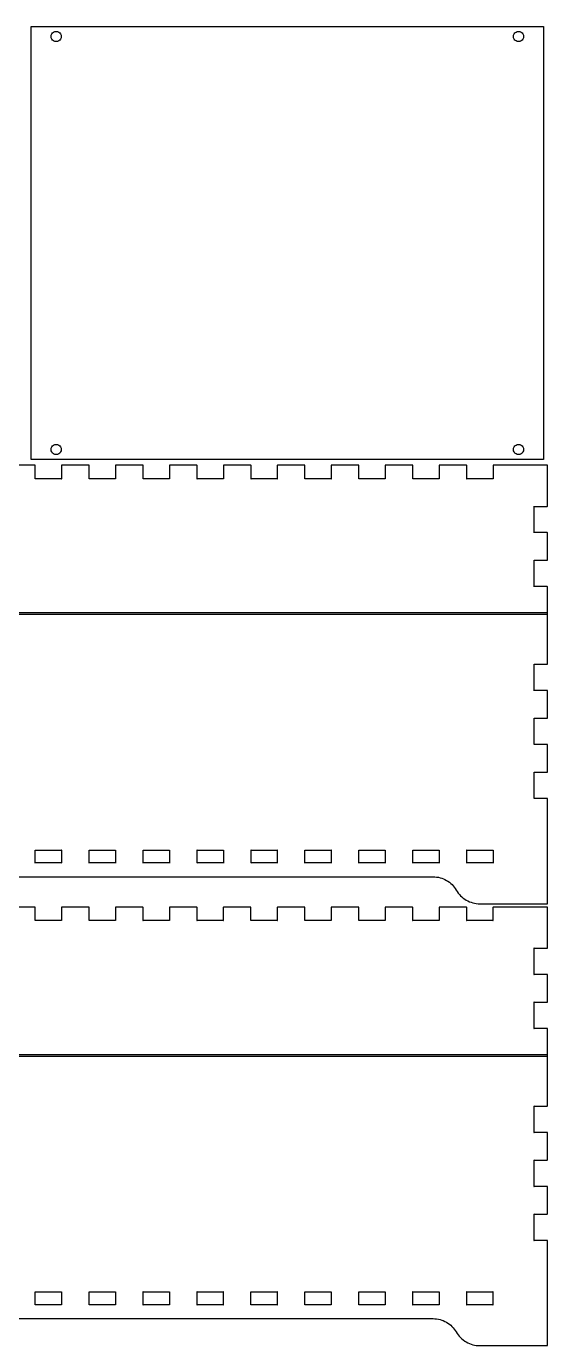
# Model space of a CAD drawing. Extents: x 0 to 440, y 0 to 679.
# Drawn here: x 285.7 to 440.3, y 287.1 to 678.1 of the extents above; entities that cross this region are included whole.
import ezdxf

# ---------------------------------------------------------------- set-up
doc = ezdxf.new("R2010")
doc.units = 0
doc.layers.add('Enclosure', color=7, linetype='CONTINUOUS')

msp = doc.modelspace()

# ---------------------------------------------------------------- linework, layer by layer
at = {"layer": 'Enclosure', "color": 7}
for points in [[(439.128558, 678.11373), (439.128558, 549.713667), (287.068484, 549.713667), (287.068484, 678.11373)], [(292.212146, 430.152855), (288.312144, 430.152855), (288.312144, 433.952857), (296.112148, 433.952857), (296.112148, 430.152855)], [(308.212154, 430.152855), (304.312152, 430.152855), (304.312152, 433.952857), (312.112156, 433.952857), (312.112156, 430.152855)], [(324.212162, 430.152855), (320.31216, 430.152855), (320.31216, 433.952857), (328.112164, 433.952857), (328.112164, 430.152855)], [(340.21217, 430.152855), (336.312168, 430.152855), (336.312168, 433.952857), (344.112172, 433.952857), (344.112172, 430.152855)], [(356.212178, 430.152855), (352.312176, 430.152855), (352.312176, 433.952857), (360.11218, 433.952857), (360.11218, 430.152855)], [(372.212186, 430.152855), (368.312184, 430.152855), (368.312184, 433.952857), (376.112188, 433.952857), (376.112188, 430.152855)], [(388.212194, 430.152855), (384.312192, 430.152855), (384.312192, 433.952857), (392.112196, 433.952857), (392.112196, 430.152855)], [(404.212202, 430.152855), (400.3122, 430.152855), (400.3122, 433.952857), (408.112204, 433.952857), (408.112204, 430.152855)], [(420.21221, 430.152855), (416.312208, 430.152855), (416.312208, 433.952857), (424.112212, 433.952857), (424.112212, 430.152855)], [(292.200146, 299.19279), (288.300144, 299.19279), (288.300144, 302.992792), (296.100148, 302.992792), (296.100148, 299.19279)], [(308.200154, 299.19279), (304.300152, 299.19279), (304.300152, 302.992792), (312.100156, 302.992792), (312.100156, 299.19279)], [(324.200162, 299.19279), (320.30016, 299.19279), (320.30016, 302.992792), (328.100164, 302.992792), (328.100164, 299.19279)], [(340.20017, 299.19279), (336.300168, 299.19279), (336.300168, 302.992792), (344.100172, 302.992792), (344.100172, 299.19279)], [(356.200178, 299.19279), (352.300176, 299.19279), (352.300176, 302.992792), (360.10018, 302.992792), (360.10018, 299.19279)], [(372.200186, 299.19279), (368.300184, 299.19279), (368.300184, 302.992792), (376.100188, 302.992792), (376.100188, 299.19279)], [(388.200194, 299.19279), (384.300192, 299.19279), (384.300192, 302.992792), (392.100196, 302.992792), (392.100196, 299.19279)], [(404.200202, 299.19279), (400.3002, 299.19279), (400.3002, 302.992792), (408.100204, 302.992792), (408.100204, 299.19279)], [(420.20021, 299.19279), (416.300208, 299.19279), (416.300208, 302.992792), (424.100212, 302.992792), (424.100212, 299.19279)]]:
    msp.add_lwpolyline(points, close=True, dxfattribs=at)
for points in [[(288.212144, 548.052914), (280.21214, 548.052914)], [(296.112148, 547.952914), (296.112148, 544.052912), (288.312144, 544.052912), (288.312144, 547.952914)], [(304.212152, 548.052914), (296.212148, 548.052914)], [(312.112156, 547.952914), (312.112156, 544.052912), (304.312152, 544.052912), (304.312152, 547.952914)], [(320.21216, 548.052914), (312.212156, 548.052914)], [(328.112164, 547.952914), (328.112164, 544.052912), (320.31216, 544.052912), (320.31216, 547.952914)], [(336.212168, 548.052914), (328.212164, 548.052914)], [(344.112172, 547.952914), (344.112172, 544.052912), (336.312168, 544.052912), (336.312168, 547.952914)], [(352.212176, 548.052914), (344.212172, 548.052914)], [(360.11218, 547.952914), (360.11218, 544.052912), (352.312176, 544.052912), (352.312176, 547.952914)], [(368.212184, 548.052914), (360.21218, 548.052914)], [(376.112188, 547.952914), (376.112188, 544.052912), (368.312184, 544.052912), (368.312184, 547.952914)], [(384.212192, 548.052914), (376.212188, 548.052914)], [(392.112196, 547.952914), (392.112196, 544.052912), (384.312192, 544.052912), (384.312192, 547.952914)], [(400.2122, 548.052914), (392.212196, 548.052914)], [(408.112204, 547.952914), (408.112204, 544.052912), (400.3122, 544.052912), (400.3122, 547.952914)], [(416.212208, 548.052914), (408.212204, 548.052914)], [(424.112212, 547.952914), (424.112212, 544.052912), (416.312208, 544.052912), (416.312208, 547.952914)], [(436.212218, 548.052914), (424.212212, 548.052914)], [(440.21222, 548.052914), (436.212218, 548.052914)], [(440.31222, 535.952908), (440.31222, 543.952912), (440.31222, 547.952914)], [(440.21222, 528.052904), (436.312218, 528.052904), (436.312218, 535.852908), (440.21222, 535.852908)], [(440.31222, 519.9529), (440.31222, 527.952904)], [(440.21222, 512.052896), (436.312218, 512.052896), (436.312218, 519.8529), (440.21222, 519.8529)], [(440.31222, 503.952892), (440.31222, 511.952896)], [(440.21222, 504.252892), (436.212218, 504.252892), (4.212002, 504.252892), (0.212, 504.252892)], [(0.212, 503.852892), (4.212002, 503.852892), (436.212218, 503.852892), (440.21222, 503.852892)], [(440.31222, 489.152885), (440.31222, 504.152892)], [(440.21222, 481.252881), (436.312218, 481.252881), (436.312218, 489.052885), (440.21222, 489.052885)], [(440.31222, 473.152877), (440.31222, 481.152881)], [(440.21222, 465.252873), (436.312218, 465.252873), (436.312218, 473.052877), (440.21222, 473.052877)], [(440.31222, 457.152869), (440.31222, 465.152873)], [(440.21222, 449.252865), (436.312218, 449.252865), (436.312218, 457.052869), (440.21222, 457.052869)], [(440.31222, 418.152849), (440.31222, 434.152857), (440.31222, 449.152865)], [(34.068017, 426.052853), (406.356203, 426.052853)], [(288.200144, 417.092849), (280.20014, 417.092849)], [(296.100148, 416.992849), (296.100148, 413.092847), (288.300144, 413.092847), (288.300144, 416.992849)], [(304.200152, 417.092849), (296.200148, 417.092849)], [(312.100156, 416.992849), (312.100156, 413.092847), (304.300152, 413.092847), (304.300152, 416.992849)], [(320.20016, 417.092849), (312.200156, 417.092849)], [(328.100164, 416.992849), (328.100164, 413.092847), (320.30016, 413.092847), (320.30016, 416.992849)], [(336.200168, 417.092849), (328.200164, 417.092849)], [(344.100172, 416.992849), (344.100172, 413.092847), (336.300168, 413.092847), (336.300168, 416.992849)], [(352.200176, 417.092849), (344.200172, 417.092849)], [(360.10018, 416.992849), (360.10018, 413.092847), (352.300176, 413.092847), (352.300176, 416.992849)], [(368.200184, 417.092849), (360.20018, 417.092849)], [(376.100188, 416.992849), (376.100188, 413.092847), (368.300184, 413.092847), (368.300184, 416.992849)], [(384.200192, 417.092849), (376.200188, 417.092849)], [(392.100196, 416.992849), (392.100196, 413.092847), (384.300192, 413.092847), (384.300192, 416.992849)], [(400.2002, 417.092849), (392.200196, 417.092849)], [(408.100204, 416.992849), (408.100204, 413.092847), (400.3002, 413.092847), (400.3002, 416.992849)], [(416.200208, 417.092849), (408.200204, 417.092849)], [(424.100212, 416.992849), (424.100212, 413.092847), (416.300208, 413.092847), (416.300208, 416.992849)], [(420.21221, 418.052849), (436.212218, 418.052849), (440.21222, 418.052849)], [(436.200218, 417.092849), (424.200212, 417.092849)], [(440.20022, 417.092849), (436.200218, 417.092849)], [(440.30022, 404.992843), (440.30022, 412.992847), (440.30022, 416.992849)], [(440.20022, 397.092839), (436.300218, 397.092839), (436.300218, 404.892843), (440.20022, 404.892843)], [(440.30022, 388.992835), (440.30022, 396.992839)], [(440.20022, 381.092831), (436.300218, 381.092831), (436.300218, 388.892835), (440.20022, 388.892835)], [(440.30022, 372.992827), (440.30022, 380.992831)], [(440.20022, 373.292827), (436.200218, 373.292827), (4.200002, 373.292827), (0.2, 373.292827)], [(0.2, 372.892827), (4.200002, 372.892827), (436.200218, 372.892827), (440.20022, 372.892827)], [(440.30022, 358.192819), (440.30022, 373.192827)], [(440.20022, 350.292815), (436.300218, 350.292815), (436.300218, 358.092819), (440.20022, 358.092819)], [(440.30022, 342.192811), (440.30022, 350.192815)], [(440.20022, 334.292807), (436.300218, 334.292807), (436.300218, 342.092811), (440.20022, 342.092811)], [(440.30022, 326.192803), (440.30022, 334.192807)], [(440.20022, 318.292799), (436.300218, 318.292799), (436.300218, 326.092803), (440.20022, 326.092803)], [(440.30022, 287.192784), (440.30022, 303.192792), (440.30022, 318.192799)], [(34.056017, 295.092788), (406.344203, 295.092788)], [(420.20021, 287.092784), (436.200218, 287.092784), (440.20022, 287.092784)]]:
    msp.add_lwpolyline(points, dxfattribs=at)
for points in [[(293.768487, 676.412768), (294.232589, 676.680717), (294.804386, 676.680717), (295.268488, 676.412768)], [(430.928554, 676.412767), (431.392656, 676.680717), (431.964453, 676.680717), (432.428555, 676.412767)], [(293.018487, 675.113729), (293.018487, 675.649627), (293.304385, 676.144818), (293.768487, 676.412768)], [(293.768487, 673.81469), (293.304385, 674.082639), (293.018487, 674.57783), (293.018487, 675.113729)], [(295.268488, 673.81469), (294.804386, 673.546741), (294.232589, 673.546741), (293.768487, 673.81469)], [(295.268488, 676.412768), (295.73259, 676.144818), (296.018488, 675.649627), (296.018488, 675.113729)], [(296.018488, 675.113729), (296.018488, 674.57783), (295.73259, 674.082639), (295.268488, 673.81469)], [(430.178554, 675.113729), (430.178554, 675.649627), (430.464452, 676.144818), (430.928554, 676.412767)], [(430.928554, 673.81469), (430.464452, 674.082639), (430.178554, 674.57783), (430.178554, 675.113729)], [(432.428555, 673.81469), (431.964453, 673.546741), (431.392656, 673.546741), (430.928554, 673.81469)], [(432.428555, 676.412767), (432.892657, 676.144818), (433.178555, 675.649627), (433.178555, 675.113729)], [(433.178555, 675.113729), (433.178555, 674.57783), (432.892657, 674.082639), (432.428555, 673.81469)], [(293.018487, 552.713669), (293.018487, 553.249567), (293.304385, 553.744758), (293.768487, 554.012707)], [(293.768487, 551.41463), (293.304385, 551.682579), (293.018487, 552.17777), (293.018487, 552.713669)], [(293.768487, 554.012707), (294.232589, 554.280657), (294.804386, 554.280657), (295.268488, 554.012707)], [(295.268488, 551.41463), (294.804386, 551.146681), (294.232589, 551.146681), (293.768487, 551.41463)], [(295.268488, 554.012707), (295.73259, 553.744758), (296.018488, 553.249567), (296.018488, 552.713669)], [(296.018488, 552.713669), (296.018488, 552.17777), (295.73259, 551.682579), (295.268488, 551.41463)], [(430.178554, 552.713669), (430.178554, 553.249567), (430.464452, 553.744758), (430.928554, 554.012707)], [(430.928554, 551.41463), (430.464452, 551.682579), (430.178554, 552.17777), (430.178554, 552.713669)], [(430.928554, 554.012707), (431.392656, 554.280657), (431.964453, 554.280657), (432.428555, 554.012707)], [(432.428555, 551.41463), (431.964453, 551.146681), (431.392656, 551.146681), (430.928554, 551.41463)], [(432.428555, 554.012707), (432.892657, 553.744758), (433.178555, 553.249567), (433.178555, 552.713669)], [(433.178555, 552.713669), (433.178555, 552.17777), (432.892657, 551.682579), (432.428555, 551.41463)], [(288.312144, 547.952914), (288.312144, 548.007914), (288.267144, 548.052914), (288.212144, 548.052914)], [(296.212148, 548.052914), (296.157148, 548.052914), (296.112148, 548.007914), (296.112148, 547.952914)], [(304.312152, 547.952914), (304.312152, 548.007914), (304.267152, 548.052914), (304.212152, 548.052914)], [(312.212156, 548.052914), (312.157156, 548.052914), (312.112156, 548.007914), (312.112156, 547.952914)], [(320.31216, 547.952914), (320.31216, 548.007914), (320.26716, 548.052914), (320.21216, 548.052914)], [(328.212164, 548.052914), (328.157164, 548.052914), (328.112164, 548.007914), (328.112164, 547.952914)], [(336.312168, 547.952914), (336.312168, 548.007914), (336.267168, 548.052914), (336.212168, 548.052914)], [(344.212172, 548.052914), (344.157172, 548.052914), (344.112172, 548.007914), (344.112172, 547.952914)], [(352.312176, 547.952914), (352.312176, 548.007914), (352.267176, 548.052914), (352.212176, 548.052914)], [(360.21218, 548.052914), (360.15718, 548.052914), (360.11218, 548.007914), (360.11218, 547.952914)], [(368.312184, 547.952914), (368.312184, 548.007914), (368.267184, 548.052914), (368.212184, 548.052914)], [(376.212188, 548.052914), (376.157188, 548.052914), (376.112188, 548.007914), (376.112188, 547.952914)], [(384.312192, 547.952914), (384.312192, 548.007914), (384.267192, 548.052914), (384.212192, 548.052914)], [(392.212196, 548.052914), (392.157196, 548.052914), (392.112196, 548.007914), (392.112196, 547.952914)], [(400.3122, 547.952914), (400.3122, 548.007914), (400.2672, 548.052914), (400.2122, 548.052914)], [(408.212204, 548.052914), (408.157204, 548.052914), (408.112204, 548.007914), (408.112204, 547.952914)], [(416.312208, 547.952914), (416.312208, 548.007914), (416.267208, 548.052914), (416.212208, 548.052914)], [(424.212212, 548.052914), (424.157212, 548.052914), (424.112212, 548.007914), (424.112212, 547.952914)], [(440.31222, 547.952914), (440.31222, 548.007914), (440.26722, 548.052914), (440.21222, 548.052914)], [(288.312144, 544.052912), (288.212144, 544.052912), (288.312144, 543.952912), (288.312144, 544.052912)], [(296.112148, 544.052912), (296.112148, 543.952912), (296.212148, 544.052912), (296.112148, 544.052912)], [(304.312152, 544.052912), (304.212152, 544.052912), (304.312152, 543.952912), (304.312152, 544.052912)], [(312.112156, 544.052912), (312.112156, 543.952912), (312.212156, 544.052912), (312.112156, 544.052912)], [(320.31216, 544.052912), (320.21216, 544.052912), (320.31216, 543.952912), (320.31216, 544.052912)], [(328.112164, 544.052912), (328.112164, 543.952912), (328.212164, 544.052912), (328.112164, 544.052912)], [(336.312168, 544.052912), (336.212168, 544.052912), (336.312168, 543.952912), (336.312168, 544.052912)], [(344.112172, 544.052912), (344.112172, 543.952912), (344.212172, 544.052912), (344.112172, 544.052912)], [(352.312176, 544.052912), (352.212176, 544.052912), (352.312176, 543.952912), (352.312176, 544.052912)], [(360.11218, 544.052912), (360.11218, 543.952912), (360.21218, 544.052912), (360.11218, 544.052912)], [(368.312184, 544.052912), (368.212184, 544.052912), (368.312184, 543.952912), (368.312184, 544.052912)], [(376.112188, 544.052912), (376.112188, 543.952912), (376.212188, 544.052912), (376.112188, 544.052912)], [(384.312192, 544.052912), (384.212192, 544.052912), (384.312192, 543.952912), (384.312192, 544.052912)], [(392.112196, 544.052912), (392.112196, 543.952912), (392.212196, 544.052912), (392.112196, 544.052912)], [(400.3122, 544.052912), (400.2122, 544.052912), (400.3122, 543.952912), (400.3122, 544.052912)], [(408.112204, 544.052912), (408.112204, 543.952912), (408.212204, 544.052912), (408.112204, 544.052912)], [(416.312208, 544.052912), (416.212208, 544.052912), (416.312208, 543.952912), (416.312208, 544.052912)], [(424.112212, 544.052912), (424.112212, 543.952912), (424.212212, 544.052912), (424.112212, 544.052912)], [(436.312218, 535.852908), (436.312218, 535.952908), (436.212218, 535.852908), (436.312218, 535.852908)], [(440.21222, 535.852908), (440.26722, 535.852908), (440.31222, 535.897908), (440.31222, 535.952908)], [(436.312218, 528.052904), (436.212218, 528.052904), (436.312218, 527.952904), (436.312218, 528.052904)], [(440.31222, 527.952904), (440.31222, 528.007904), (440.26722, 528.052904), (440.21222, 528.052904)], [(436.312218, 519.8529), (436.312218, 519.9529), (436.212218, 519.8529), (436.312218, 519.8529)], [(440.21222, 519.8529), (440.26722, 519.8529), (440.31222, 519.8979), (440.31222, 519.9529)], [(436.312218, 512.052896), (436.212218, 512.052896), (436.312218, 511.952896), (436.312218, 512.052896)], [(440.31222, 511.952896), (440.31222, 512.007896), (440.26722, 512.052896), (440.21222, 512.052896)], [(440.31222, 504.152892), (440.31222, 504.207892), (440.26722, 504.252892), (440.21222, 504.252892)], [(440.21222, 503.852892), (440.26722, 503.852892), (440.31222, 503.897892), (440.31222, 503.952892)], [(436.312218, 489.052885), (436.312218, 489.152885), (436.212218, 489.052885), (436.312218, 489.052885)], [(440.21222, 489.052885), (440.26722, 489.052885), (440.31222, 489.097885), (440.31222, 489.152885)], [(436.312218, 481.252881), (436.212218, 481.252881), (436.312218, 481.152881), (436.312218, 481.252881)], [(440.31222, 481.152881), (440.31222, 481.207881), (440.26722, 481.252881), (440.21222, 481.252881)], [(436.312218, 473.052877), (436.312218, 473.152877), (436.212218, 473.052877), (436.312218, 473.052877)], [(440.21222, 473.052877), (440.26722, 473.052877), (440.31222, 473.097877), (440.31222, 473.152877)], [(436.312218, 465.252873), (436.212218, 465.252873), (436.312218, 465.152873), (436.312218, 465.252873)], [(440.31222, 465.152873), (440.31222, 465.207873), (440.26722, 465.252873), (440.21222, 465.252873)], [(436.312218, 457.052869), (436.312218, 457.152869), (436.212218, 457.052869), (436.312218, 457.052869)], [(440.21222, 457.052869), (440.26722, 457.052869), (440.31222, 457.097869), (440.31222, 457.152869)], [(436.312218, 449.252865), (436.212218, 449.252865), (436.312218, 449.152865), (436.312218, 449.252865)], [(440.31222, 449.152865), (440.31222, 449.207865), (440.26722, 449.252865), (440.21222, 449.252865)], [(288.312144, 433.952857), (288.312144, 434.052857), (288.212144, 433.952857), (288.312144, 433.952857)], [(296.112148, 433.952857), (296.212148, 433.952857), (296.112148, 434.052857), (296.112148, 433.952857)], [(304.312152, 433.952857), (304.312152, 434.052857), (304.212152, 433.952857), (304.312152, 433.952857)], [(312.112156, 433.952857), (312.212156, 433.952857), (312.112156, 434.052857), (312.112156, 433.952857)], [(320.31216, 433.952857), (320.31216, 434.052857), (320.21216, 433.952857), (320.31216, 433.952857)], [(328.112164, 433.952857), (328.212164, 433.952857), (328.112164, 434.052857), (328.112164, 433.952857)], [(336.312168, 433.952857), (336.312168, 434.052857), (336.212168, 433.952857), (336.312168, 433.952857)], [(344.112172, 433.952857), (344.212172, 433.952857), (344.112172, 434.052857), (344.112172, 433.952857)], [(352.312176, 433.952857), (352.312176, 434.052857), (352.212176, 433.952857), (352.312176, 433.952857)], [(360.11218, 433.952857), (360.21218, 433.952857), (360.11218, 434.052857), (360.11218, 433.952857)], [(368.312184, 433.952857), (368.312184, 434.052857), (368.212184, 433.952857), (368.312184, 433.952857)], [(376.112188, 433.952857), (376.212188, 433.952857), (376.112188, 434.052857), (376.112188, 433.952857)], [(384.312192, 433.952857), (384.312192, 434.052857), (384.212192, 433.952857), (384.312192, 433.952857)], [(392.112196, 433.952857), (392.212196, 433.952857), (392.112196, 434.052857), (392.112196, 433.952857)], [(400.3122, 433.952857), (400.3122, 434.052857), (400.2122, 433.952857), (400.3122, 433.952857)], [(408.112204, 433.952857), (408.212204, 433.952857), (408.112204, 434.052857), (408.112204, 433.952857)], [(416.312208, 433.952857), (416.312208, 434.052857), (416.212208, 433.952857), (416.312208, 433.952857)], [(424.112212, 433.952857), (424.212212, 433.952857), (424.112212, 434.052857), (424.112212, 433.952857)], [(288.312144, 430.152855), (288.212144, 430.152855), (288.312144, 430.052855), (288.312144, 430.152855)], [(296.112148, 430.152855), (296.112148, 430.052855), (296.212148, 430.152855), (296.112148, 430.152855)], [(304.312152, 430.152855), (304.212152, 430.152855), (304.312152, 430.052855), (304.312152, 430.152855)], [(312.112156, 430.152855), (312.112156, 430.052855), (312.212156, 430.152855), (312.112156, 430.152855)], [(320.31216, 430.152855), (320.21216, 430.152855), (320.31216, 430.052855), (320.31216, 430.152855)], [(328.112164, 430.152855), (328.112164, 430.052855), (328.212164, 430.152855), (328.112164, 430.152855)], [(336.312168, 430.152855), (336.212168, 430.152855), (336.312168, 430.052855), (336.312168, 430.152855)], [(344.112172, 430.152855), (344.112172, 430.052855), (344.212172, 430.152855), (344.112172, 430.152855)], [(352.312176, 430.152855), (352.212176, 430.152855), (352.312176, 430.052855), (352.312176, 430.152855)], [(360.11218, 430.152855), (360.11218, 430.052855), (360.21218, 430.152855), (360.11218, 430.152855)], [(368.312184, 430.152855), (368.212184, 430.152855), (368.312184, 430.052855), (368.312184, 430.152855)], [(376.112188, 430.152855), (376.112188, 430.052855), (376.212188, 430.152855), (376.112188, 430.152855)], [(384.312192, 430.152855), (384.212192, 430.152855), (384.312192, 430.052855), (384.312192, 430.152855)], [(392.112196, 430.152855), (392.112196, 430.052855), (392.212196, 430.152855), (392.112196, 430.152855)], [(400.3122, 430.152855), (400.2122, 430.152855), (400.3122, 430.052855), (400.3122, 430.152855)], [(408.112204, 430.152855), (408.112204, 430.052855), (408.212204, 430.152855), (408.112204, 430.152855)], [(416.312208, 430.152855), (416.212208, 430.152855), (416.312208, 430.052855), (416.312208, 430.152855)], [(424.112212, 430.152855), (424.112212, 430.052855), (424.212212, 430.152855), (424.112212, 430.152855)], [(406.356203, 426.052853), (407.742204, 426.052853), (409.105205, 425.687853), (410.306205, 424.994853)], [(410.306205, 424.994853), (411.507206, 424.300852), (412.504207, 423.303852), (413.197207, 422.102851)], [(413.197207, 422.102851), (413.908207, 420.871851), (414.931208, 419.84885), (416.162208, 419.13785)], [(416.162208, 419.13785), (417.393209, 418.426849), (418.79021, 418.052849), (420.21221, 418.052849)], [(288.300144, 416.992849), (288.300144, 417.047849), (288.255144, 417.092849), (288.200144, 417.092849)], [(296.200148, 417.092849), (296.145148, 417.092849), (296.100148, 417.047849), (296.100148, 416.992849)], [(304.300152, 416.992849), (304.300152, 417.047849), (304.255152, 417.092849), (304.200152, 417.092849)], [(312.200156, 417.092849), (312.145156, 417.092849), (312.100156, 417.047849), (312.100156, 416.992849)], [(320.30016, 416.992849), (320.30016, 417.047849), (320.25516, 417.092849), (320.20016, 417.092849)], [(328.200164, 417.092849), (328.145164, 417.092849), (328.100164, 417.047849), (328.100164, 416.992849)], [(336.300168, 416.992849), (336.300168, 417.047849), (336.255168, 417.092849), (336.200168, 417.092849)], [(344.200172, 417.092849), (344.145172, 417.092849), (344.100172, 417.047849), (344.100172, 416.992849)], [(352.300176, 416.992849), (352.300176, 417.047849), (352.255176, 417.092849), (352.200176, 417.092849)], [(360.20018, 417.092849), (360.14518, 417.092849), (360.10018, 417.047849), (360.10018, 416.992849)], [(368.300184, 416.992849), (368.300184, 417.047849), (368.255184, 417.092849), (368.200184, 417.092849)], [(376.200188, 417.092849), (376.145188, 417.092849), (376.100188, 417.047849), (376.100188, 416.992849)], [(384.300192, 416.992849), (384.300192, 417.047849), (384.255192, 417.092849), (384.200192, 417.092849)], [(392.200196, 417.092849), (392.145196, 417.092849), (392.100196, 417.047849), (392.100196, 416.992849)], [(400.3002, 416.992849), (400.3002, 417.047849), (400.2552, 417.092849), (400.2002, 417.092849)], [(408.200204, 417.092849), (408.145204, 417.092849), (408.100204, 417.047849), (408.100204, 416.992849)], [(416.300208, 416.992849), (416.300208, 417.047849), (416.255208, 417.092849), (416.200208, 417.092849)], [(424.200212, 417.092849), (424.145212, 417.092849), (424.100212, 417.047849), (424.100212, 416.992849)], [(440.30022, 416.992849), (440.30022, 417.047849), (440.25522, 417.092849), (440.20022, 417.092849)], [(440.21222, 418.052849), (440.26722, 418.052849), (440.31222, 418.097849), (440.31222, 418.152849)], [(288.300144, 413.092847), (288.200144, 413.092847), (288.300144, 412.992847), (288.300144, 413.092847)], [(296.100148, 413.092847), (296.100148, 412.992847), (296.200148, 413.092847), (296.100148, 413.092847)], [(304.300152, 413.092847), (304.200152, 413.092847), (304.300152, 412.992847), (304.300152, 413.092847)], [(312.100156, 413.092847), (312.100156, 412.992847), (312.200156, 413.092847), (312.100156, 413.092847)], [(320.30016, 413.092847), (320.20016, 413.092847), (320.30016, 412.992847), (320.30016, 413.092847)], [(328.100164, 413.092847), (328.100164, 412.992847), (328.200164, 413.092847), (328.100164, 413.092847)], [(336.300168, 413.092847), (336.200168, 413.092847), (336.300168, 412.992847), (336.300168, 413.092847)], [(344.100172, 413.092847), (344.100172, 412.992847), (344.200172, 413.092847), (344.100172, 413.092847)], [(352.300176, 413.092847), (352.200176, 413.092847), (352.300176, 412.992847), (352.300176, 413.092847)], [(360.10018, 413.092847), (360.10018, 412.992847), (360.20018, 413.092847), (360.10018, 413.092847)], [(368.300184, 413.092847), (368.200184, 413.092847), (368.300184, 412.992847), (368.300184, 413.092847)], [(376.100188, 413.092847), (376.100188, 412.992847), (376.200188, 413.092847), (376.100188, 413.092847)], [(384.300192, 413.092847), (384.200192, 413.092847), (384.300192, 412.992847), (384.300192, 413.092847)], [(392.100196, 413.092847), (392.100196, 412.992847), (392.200196, 413.092847), (392.100196, 413.092847)], [(400.3002, 413.092847), (400.2002, 413.092847), (400.3002, 412.992847), (400.3002, 413.092847)], [(408.100204, 413.092847), (408.100204, 412.992847), (408.200204, 413.092847), (408.100204, 413.092847)], [(416.300208, 413.092847), (416.200208, 413.092847), (416.300208, 412.992847), (416.300208, 413.092847)], [(424.100212, 413.092847), (424.100212, 412.992847), (424.200212, 413.092847), (424.100212, 413.092847)], [(436.300218, 404.892843), (436.300218, 404.992843), (436.200218, 404.892843), (436.300218, 404.892843)], [(440.20022, 404.892843), (440.25522, 404.892843), (440.30022, 404.937843), (440.30022, 404.992843)], [(436.300218, 397.092839), (436.200218, 397.092839), (436.300218, 396.992839), (436.300218, 397.092839)], [(440.30022, 396.992839), (440.30022, 397.047839), (440.25522, 397.092839), (440.20022, 397.092839)], [(436.300218, 388.892835), (436.300218, 388.992835), (436.200218, 388.892835), (436.300218, 388.892835)], [(440.20022, 388.892835), (440.25522, 388.892835), (440.30022, 388.937835), (440.30022, 388.992835)], [(436.300218, 381.092831), (436.200218, 381.092831), (436.300218, 380.992831), (436.300218, 381.092831)], [(440.30022, 380.992831), (440.30022, 381.047831), (440.25522, 381.092831), (440.20022, 381.092831)], [(440.30022, 373.192827), (440.30022, 373.247827), (440.25522, 373.292827), (440.20022, 373.292827)], [(440.20022, 372.892827), (440.25522, 372.892827), (440.30022, 372.937827), (440.30022, 372.992827)], [(436.300218, 358.092819), (436.300218, 358.192819), (436.200218, 358.092819), (436.300218, 358.092819)], [(440.20022, 358.092819), (440.25522, 358.092819), (440.30022, 358.137819), (440.30022, 358.192819)], [(436.300218, 350.292815), (436.200218, 350.292815), (436.300218, 350.192815), (436.300218, 350.292815)], [(440.30022, 350.192815), (440.30022, 350.247815), (440.25522, 350.292815), (440.20022, 350.292815)], [(436.300218, 342.092811), (436.300218, 342.192811), (436.200218, 342.092811), (436.300218, 342.092811)], [(440.20022, 342.092811), (440.25522, 342.092811), (440.30022, 342.137811), (440.30022, 342.192811)], [(436.300218, 334.292807), (436.200218, 334.292807), (436.300218, 334.192807), (436.300218, 334.292807)], [(440.30022, 334.192807), (440.30022, 334.247807), (440.25522, 334.292807), (440.20022, 334.292807)], [(436.300218, 326.092803), (436.300218, 326.192803), (436.200218, 326.092803), (436.300218, 326.092803)], [(440.20022, 326.092803), (440.25522, 326.092803), (440.30022, 326.137803), (440.30022, 326.192803)], [(436.300218, 318.292799), (436.200218, 318.292799), (436.300218, 318.192799), (436.300218, 318.292799)], [(440.30022, 318.192799), (440.30022, 318.247799), (440.25522, 318.292799), (440.20022, 318.292799)], [(288.300144, 302.992792), (288.300144, 303.092792), (288.200144, 302.992792), (288.300144, 302.992792)], [(296.100148, 302.992792), (296.200148, 302.992792), (296.100148, 303.092792), (296.100148, 302.992792)], [(304.300152, 302.992792), (304.300152, 303.092792), (304.200152, 302.992792), (304.300152, 302.992792)], [(312.100156, 302.992792), (312.200156, 302.992792), (312.100156, 303.092792), (312.100156, 302.992792)], [(320.30016, 302.992792), (320.30016, 303.092792), (320.20016, 302.992792), (320.30016, 302.992792)], [(328.100164, 302.992792), (328.200164, 302.992792), (328.100164, 303.092792), (328.100164, 302.992792)], [(336.300168, 302.992792), (336.300168, 303.092792), (336.200168, 302.992792), (336.300168, 302.992792)], [(344.100172, 302.992792), (344.200172, 302.992792), (344.100172, 303.092792), (344.100172, 302.992792)], [(352.300176, 302.992792), (352.300176, 303.092792), (352.200176, 302.992792), (352.300176, 302.992792)], [(360.10018, 302.992792), (360.20018, 302.992792), (360.10018, 303.092792), (360.10018, 302.992792)], [(368.300184, 302.992792), (368.300184, 303.092792), (368.200184, 302.992792), (368.300184, 302.992792)], [(376.100188, 302.992792), (376.200188, 302.992792), (376.100188, 303.092792), (376.100188, 302.992792)], [(384.300192, 302.992792), (384.300192, 303.092792), (384.200192, 302.992792), (384.300192, 302.992792)], [(392.100196, 302.992792), (392.200196, 302.992792), (392.100196, 303.092792), (392.100196, 302.992792)], [(400.3002, 302.992792), (400.3002, 303.092792), (400.2002, 302.992792), (400.3002, 302.992792)], [(408.100204, 302.992792), (408.200204, 302.992792), (408.100204, 303.092792), (408.100204, 302.992792)], [(416.300208, 302.992792), (416.300208, 303.092792), (416.200208, 302.992792), (416.300208, 302.992792)], [(424.100212, 302.992792), (424.200212, 302.992792), (424.100212, 303.092792), (424.100212, 302.992792)], [(288.300144, 299.19279), (288.200144, 299.19279), (288.300144, 299.09279), (288.300144, 299.19279)], [(296.100148, 299.19279), (296.100148, 299.09279), (296.200148, 299.19279), (296.100148, 299.19279)], [(304.300152, 299.19279), (304.200152, 299.19279), (304.300152, 299.09279), (304.300152, 299.19279)], [(312.100156, 299.19279), (312.100156, 299.09279), (312.200156, 299.19279), (312.100156, 299.19279)], [(320.30016, 299.19279), (320.20016, 299.19279), (320.30016, 299.09279), (320.30016, 299.19279)], [(328.100164, 299.19279), (328.100164, 299.09279), (328.200164, 299.19279), (328.100164, 299.19279)], [(336.300168, 299.19279), (336.200168, 299.19279), (336.300168, 299.09279), (336.300168, 299.19279)], [(344.100172, 299.19279), (344.100172, 299.09279), (344.200172, 299.19279), (344.100172, 299.19279)], [(352.300176, 299.19279), (352.200176, 299.19279), (352.300176, 299.09279), (352.300176, 299.19279)], [(360.10018, 299.19279), (360.10018, 299.09279), (360.20018, 299.19279), (360.10018, 299.19279)], [(368.300184, 299.19279), (368.200184, 299.19279), (368.300184, 299.09279), (368.300184, 299.19279)], [(376.100188, 299.19279), (376.100188, 299.09279), (376.200188, 299.19279), (376.100188, 299.19279)], [(384.300192, 299.19279), (384.200192, 299.19279), (384.300192, 299.09279), (384.300192, 299.19279)], [(392.100196, 299.19279), (392.100196, 299.09279), (392.200196, 299.19279), (392.100196, 299.19279)], [(400.3002, 299.19279), (400.2002, 299.19279), (400.3002, 299.09279), (400.3002, 299.19279)], [(408.100204, 299.19279), (408.100204, 299.09279), (408.200204, 299.19279), (408.100204, 299.19279)], [(416.300208, 299.19279), (416.200208, 299.19279), (416.300208, 299.09279), (416.300208, 299.19279)], [(424.100212, 299.19279), (424.100212, 299.09279), (424.200212, 299.19279), (424.100212, 299.19279)], [(406.344203, 295.092788), (407.730204, 295.092788), (409.093205, 294.727788), (410.294205, 294.034787)], [(410.294205, 294.034787), (411.495206, 293.340787), (412.492207, 292.343786), (413.185207, 291.142786)], [(413.185207, 291.142786), (413.896207, 289.911785), (414.919208, 288.888785), (416.150208, 288.177784)], [(416.150208, 288.177784), (417.381209, 287.466784), (418.77821, 287.092784), (420.20021, 287.092784)], [(440.20022, 287.092784), (440.25522, 287.092784), (440.30022, 287.137784), (440.30022, 287.192784)]]:
    msp.add_open_spline(points, degree=3, dxfattribs=at)

doc.saveas('drawing.dxf')
